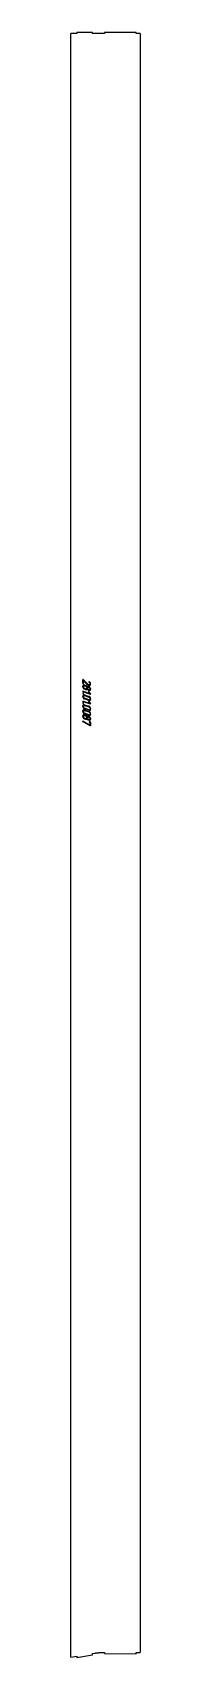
# Model space of a CAD drawing. Header units: millimetres. Extents: x 122 to 209, y 68 to 2115.
import ezdxf

# ---------------------------------------------------------------- set-up
doc = ezdxf.new("R2010")
doc.units = ezdxf.units.MM
doc.linetypes.add('K5LT_BASIC', pattern=[0])
doc.layers.add('Engraving', color=7, linetype='Continuous')

msp = doc.modelspace()

# ---------------------------------------------------------------- linework, layer by layer
at = {"color": 143, "linetype": 'K5LT_BASIC', "lineweight": 25, "true_color": 0x33acca}
for p, q in [((121.7, 68.4), (121.7, 2113.6)), ((129, 2113.6), (121.7, 2113.6)), ((129, 2115.1), (129, 2113.6)), ((149, 2115.1), (129, 2115.1)), ((149, 2113.6), (149, 2115.1)), ((151.7, 2113.6), (149, 2113.6)), ((158.8, 2113.6), (151.7, 2113.6)), ((163.8, 2113.6), (158.8, 2113.6)), ((203.8, 2115.1), (163.8, 2115.1)), ((163.8, 2115.1), (163.8, 2113.6)), ((203.8, 2113.6), (203.8, 2115.1)), ((208.8, 2113.6), (203.8, 2113.6)), ((208.8, 2113.6), (208.8, 74.8)), ((121.7, 68.4), (129, 69.7)), ((129, 68.2), (149, 71.7)), ((129, 69.7), (129, 68.2)), ((149, 73.2), (151.7, 73.7)), ((149, 71.7), (149, 73.2)), ((158.8, 74.3), (163.8, 74.3)), ((163.8, 74.3), (163.8, 73.3)), ((163.8, 73.3), (203.8, 72.9)), ((203.8, 74.3), (208.8, 74.3)), ((203.8, 72.9), (203.8, 74.3)), ((208.8, 74.3), (208.8, 74.8))]:
    msp.add_line(p, q, dxfattribs=at)
msp.add_open_spline([(151.7, 73.7), (152, 73.7), (152.6, 73.8), (153.5, 73.9), (154.4, 74), (155.2, 74.1), (156.1, 74.2), (157, 74.2), (157.9, 74.3), (158.5, 74.3), (158.8, 74.3)], degree=3, dxfattribs=at)
at = {"layer": 'Engraving', "color": 143, "linetype": 'K5LT_BASIC', "lineweight": 25, "true_color": 0x33acca}
for p, q in [((136.6, 1295.5), (136.6, 1299.8)), ((136.6, 1290.9), (136.6, 1291.7)), ((137.1, 1299.9), (143, 1294)), ((142.6, 1293.5), (137.3, 1298.9)), ((137.3, 1298.9), (137.3, 1295.3)), ((137.3, 1290.7), (137.3, 1291.4)), ((138.7, 1293.1), (140.1, 1292.6)), ((138.7, 1292.3), (140.1, 1291.9)), ((141.6, 1290), (141.6, 1289.3)), ((143, 1294), (143.3, 1293.7)), ((143.3, 1293.7), (143.6, 1293.5)), ((143.7, 1291), (144.4, 1290.8)), ((143.7, 1290.3), (144.4, 1290.1)), ((144.7, 1297.2), (144.8, 1297.2)), ((136.6, 1278.5), (136.6, 1279.2)), ((136.9, 1285.2), (145.3, 1282.3)), ((146.2, 1281.3), (136.9, 1284.5)), ((136.9, 1272.7), (145.3, 1269.9)), ((146.2, 1268.9), (136.9, 1272)), ((137.3, 1278.3), (137.3, 1279)), ((140.1, 1288.3), (138.7, 1288.8)), ((140.1, 1287.6), (138.7, 1288.1)), ((138.7, 1280.6), (144.4, 1278.7)), ((138.7, 1279.9), (144.4, 1278)), ((144.4, 1274.4), (138.7, 1276.4)), ((144.4, 1273.7), (138.7, 1275.6)), ((144.4, 1287.2), (143.7, 1287.5)), ((144.4, 1286.5), (143.7, 1286.8)), ((145.3, 1282.3), (143.8, 1284.4)), ((145.3, 1269.9), (143.8, 1271.9)), ((144.3, 1284.7), (146.4, 1281.8)), ((144.3, 1272.3), (146.4, 1269.4)), ((144.6, 1286.4), (144.4, 1286.5)), ((144.9, 1286.4), (144.6, 1286.4)), ((145.2, 1286.4), (144.9, 1286.4)), ((145.8, 1276.1), (145.8, 1275.4)), ((146.4, 1288.8), (146.5, 1288.4)), ((146.5, 1288.4), (146.5, 1288.1)), ((146.5, 1288.1), (146.5, 1287.9)), ((146.5, 1275.8), (146.5, 1275.1)), ((136.6, 1266.1), (136.6, 1266.8)), ((136.6, 1259.7), (136.6, 1260.4)), ((136.6, 1253.4), (136.6, 1254.1)), ((137.3, 1265.8), (137.3, 1266.5)), ((137.3, 1259.5), (137.3, 1260.2)), ((137.3, 1253.1), (137.3, 1253.8)), ((138.7, 1268.2), (144.4, 1266.3)), ((138.7, 1267.5), (144.4, 1265.5)), ((144.4, 1262), (138.7, 1263.9)), ((144.4, 1261.3), (138.7, 1263.2)), ((138.7, 1261.8), (144.4, 1259.9)), ((138.7, 1261.1), (144.4, 1259.2)), ((144.4, 1255.6), (138.7, 1257.6)), ((144.4, 1254.9), (138.7, 1256.9)), ((138.7, 1255.5), (140.1, 1255)), ((138.7, 1254.8), (140.1, 1254.3)), ((140.1, 1250.7), (138.7, 1251.2)), ((140.1, 1250), (138.7, 1250.5)), ((141.6, 1252.4), (141.6, 1251.7)), ((143.7, 1253.4), (144.4, 1253.2)), ((143.7, 1252.7), (144.4, 1252.5)), ((144.4, 1249.6), (143.7, 1249.9)), ((144.4, 1248.9), (143.7, 1249.2)), ((144.6, 1248.9), (144.4, 1248.9)), ((144.9, 1248.8), (144.6, 1248.9)), ((145.2, 1248.8), (144.9, 1248.8)), ((145.8, 1263.6), (145.8, 1262.9)), ((145.8, 1257.3), (145.8, 1256.6)), ((146.4, 1251.2), (146.5, 1250.8)), ((146.5, 1263.4), (146.5, 1262.7)), ((146.5, 1257), (146.5, 1256.3)), ((146.5, 1250.8), (146.5, 1250.6)), ((146.5, 1250.6), (146.5, 1250.3)), ((136.7, 1247.1), (136.6, 1247.4)), ((136.9, 1247.6), (137, 1247.6)), ((146.1, 1241.7), (136.9, 1246.9)), ((137, 1247.6), (145.8, 1242.5)), ((145.1, 1247), (146.2, 1246.6)), ((145.8, 1246), (145.1, 1246.3)), ((145.8, 1242.5), (145.8, 1246)), ((146.2, 1241.6), (146.1, 1241.7)), ((146.5, 1246.1), (146.5, 1241.9))]:
    msp.add_line(p, q, dxfattribs=at)
for points in [[(136.7, 1300), (136.6, 1299.9), (136.6, 1299.8)], [(136.6, 1295.5), (136.6, 1295.4), (136.7, 1295.2)], [(137.2, 1292.9), (136.6, 1292.5), (136.6, 1291.7)], [(136.6, 1290.9), (136.6, 1290.1), (137.2, 1289.2)], [(137, 1300), (136.8, 1300), (136.7, 1300)], [(136.7, 1295.2), (136.8, 1295.1), (136.9, 1295.1)], [(136.9, 1295.1), (137.1, 1295), (137.2, 1295.1)], [(137.1, 1299.9), (137.1, 1300), (137, 1300)], [(137.2, 1295.1), (137.3, 1295.2), (137.3, 1295.3)], [(138.7, 1293.1), (137.8, 1293.4), (137.2, 1292.9)], [(137.7, 1292.3), (137.3, 1292), (137.3, 1291.4)], [(137.3, 1290.7), (137.3, 1290.1), (137.7, 1289.6)], [(138.7, 1292.3), (138.1, 1292.5), (137.7, 1292.3)], [(137.7, 1289.6), (138.1, 1289), (138.7, 1288.8)], [(141.2, 1291.9), (140.7, 1292.4), (140.1, 1292.6)], [(141.1, 1291.1), (140.7, 1291.7), (140.1, 1291.9)], [(141.6, 1290), (141.6, 1290.6), (141.1, 1291.1)], [(142, 1290.8), (141.7, 1291.5), (141.2, 1291.9)], [(142.8, 1291.1), (142.3, 1291), (142, 1290.8)], [(142.7, 1290.2), (142.3, 1290), (142.3, 1289.4)], [(142.6, 1293.5), (143.1, 1293.1), (143.4, 1292.9)], [(143.7, 1290.3), (143.1, 1290.5), (142.7, 1290.2)], [(143.7, 1291), (143.2, 1291.2), (142.8, 1291.1)], [(143.4, 1292.9), (143.7, 1292.7), (144.1, 1292.5)], [(144.1, 1293.3), (143.8, 1293.4), (143.6, 1293.5)], [(145.3, 1293.5), (144.8, 1293), (144.1, 1293.3)], [(144.1, 1292.5), (145.1, 1292.2), (145.8, 1292.8)], [(144.5, 1297.2), (144.4, 1297.1), (144.4, 1297)], [(144.4, 1297), (144.4, 1296.9), (144.4, 1296.8)], [(144.4, 1296.8), (144.5, 1296.7), (144.6, 1296.6)], [(145.9, 1289.6), (145.2, 1290.5), (144.4, 1290.8)], [(145.4, 1289.3), (145, 1289.9), (144.4, 1290.1)], [(144.7, 1297.2), (144.6, 1297.3), (144.5, 1297.2)], [(144.6, 1296.6), (145.3, 1296.1), (145.5, 1295.6)], [(146.1, 1295.8), (145.7, 1296.6), (144.8, 1297.2)], [(145.7, 1293.9), (145.5, 1293.6), (145.3, 1293.5)], [(145.5, 1295.6), (145.8, 1295.1), (145.8, 1294.6)], [(145.8, 1294.6), (145.8, 1294.2), (145.7, 1293.9)], [(145.8, 1292.8), (146.5, 1293.4), (146.5, 1294.4)], [(146.4, 1288.8), (146.2, 1289.2), (145.9, 1289.6)], [(146.5, 1294.4), (146.5, 1295.1), (146.1, 1295.8)], [(136.7, 1285.2), (136.6, 1285), (136.6, 1284.9)], [(136.6, 1284.9), (136.6, 1284.8), (136.7, 1284.7)], [(136.7, 1283.4), (136.6, 1283.3), (136.6, 1283)], [(136.6, 1283), (136.6, 1282.8), (136.8, 1282.6)], [(137.2, 1280.5), (136.6, 1280), (136.6, 1279.2)], [(136.6, 1278.5), (136.6, 1277.6), (137.2, 1276.8)], [(136.7, 1272.7), (136.6, 1272.6), (136.6, 1272.5)], [(136.6, 1272.5), (136.6, 1272.4), (136.7, 1272.2)], [(136.7, 1270.9), (136.6, 1270.8), (136.6, 1270.6)], [(136.6, 1270.6), (136.6, 1270.3), (136.8, 1270.1)], [(136.9, 1285.2), (136.8, 1285.2), (136.7, 1285.2)], [(136.7, 1284.7), (136.8, 1284.5), (136.9, 1284.5)], [(137.1, 1283.4), (136.9, 1283.4), (136.7, 1283.4)], [(136.9, 1272.7), (136.8, 1272.8), (136.7, 1272.7)], [(136.7, 1272.2), (136.8, 1272.1), (136.9, 1272)], [(137.1, 1270.9), (136.9, 1271), (136.7, 1270.9)], [(136.8, 1282.6), (136.9, 1282.4), (137.1, 1282.3)], [(136.8, 1270.1), (136.9, 1269.9), (137.1, 1269.9)], [(137.4, 1283.1), (137.2, 1283.3), (137.1, 1283.4)], [(137.1, 1282.3), (137.3, 1282.2), (137.5, 1282.4)], [(137.4, 1270.7), (137.2, 1270.9), (137.1, 1270.9)], [(137.1, 1269.9), (137.3, 1269.8), (137.5, 1269.9)], [(137.2, 1289.2), (137.8, 1288.4), (138.7, 1288.1)], [(138.7, 1280.6), (137.8, 1280.9), (137.2, 1280.5)], [(137.2, 1276.8), (137.8, 1275.9), (138.7, 1275.6)], [(137.7, 1279.8), (137.3, 1279.5), (137.3, 1279)], [(137.3, 1278.3), (137.3, 1277.7), (137.7, 1277.1)], [(137.7, 1282.7), (137.7, 1282.9), (137.4, 1283.1)], [(137.7, 1270.2), (137.7, 1270.5), (137.4, 1270.7)], [(137.5, 1282.4), (137.7, 1282.5), (137.7, 1282.7)], [(137.5, 1269.9), (137.7, 1270), (137.7, 1270.2)], [(138.7, 1279.9), (138.1, 1280.1), (137.7, 1279.8)], [(137.7, 1277.1), (138.1, 1276.6), (138.7, 1276.4)], [(140.1, 1288.3), (140.7, 1288.1), (141.1, 1288.4)], [(140.1, 1287.6), (140.7, 1287.4), (141.3, 1287.5)], [(141.1, 1288.4), (141.6, 1288.6), (141.6, 1289.3)], [(141.3, 1287.5), (141.8, 1287.7), (142, 1288.1)], [(142, 1288.1), (142.4, 1287.6), (142.8, 1287.3)], [(142.3, 1289.4), (142.3, 1288.8), (142.7, 1288.2)], [(142.7, 1288.2), (143.1, 1287.7), (143.7, 1287.5)], [(142.8, 1287.3), (143.2, 1286.9), (143.7, 1286.8)], [(143.8, 1284.9), (143.7, 1284.8), (143.7, 1284.6)], [(143.7, 1284.6), (143.7, 1284.5), (143.8, 1284.4)], [(143.8, 1272.4), (143.7, 1272.4), (143.7, 1272.2)], [(143.7, 1272.2), (143.7, 1272.1), (143.8, 1271.9)], [(144.1, 1284.9), (143.9, 1284.9), (143.8, 1284.9)], [(144.1, 1272.5), (143.9, 1272.5), (143.8, 1272.4)], [(144.3, 1284.7), (144.1, 1284.9), (144.1, 1284.9)], [(144.3, 1272.3), (144.1, 1272.4), (144.1, 1272.5)], [(144.4, 1287.2), (145, 1287), (145.4, 1287.3)], [(145.9, 1277.6), (145.3, 1278.4), (144.4, 1278.7)], [(145.4, 1277.2), (145, 1277.8), (144.4, 1278)], [(144.4, 1274.4), (145, 1274.2), (145.4, 1274.5)], [(144.4, 1273.7), (145.3, 1273.4), (145.9, 1273.8)], [(145.2, 1286.4), (145.6, 1286.4), (145.9, 1286.6)], [(145.8, 1288.1), (145.8, 1288.7), (145.4, 1289.3)], [(145.4, 1287.3), (145.8, 1287.6), (145.8, 1288.1)], [(145.8, 1276.1), (145.8, 1276.7), (145.4, 1277.2)], [(145.4, 1274.5), (145.8, 1274.8), (145.8, 1275.4)], [(145.9, 1286.6), (146.5, 1287), (146.5, 1287.9)], [(146.5, 1275.8), (146.5, 1276.7), (145.9, 1277.6)], [(145.9, 1273.8), (146.5, 1274.2), (146.5, 1275.1)], [(146.2, 1281.3), (146.3, 1281.3), (146.4, 1281.4)], [(146.5, 1281.6), (146.5, 1281.7), (146.4, 1281.8)], [(146.4, 1281.4), (146.5, 1281.4), (146.5, 1281.6)], [(146.5, 1269.1), (146.5, 1269.3), (146.4, 1269.4)], [(146.4, 1268.9), (146.5, 1269), (146.5, 1269.1)], [(137.2, 1268), (136.6, 1267.6), (136.6, 1266.8)], [(136.6, 1266.1), (136.6, 1265.2), (137.2, 1264.3)], [(137.2, 1261.7), (136.6, 1261.2), (136.6, 1260.4)], [(136.6, 1259.7), (136.6, 1258.8), (137.2, 1258)], [(137.2, 1255.3), (136.6, 1254.9), (136.6, 1254.1)], [(136.6, 1253.4), (136.6, 1252.5), (137.2, 1251.6)], [(138.7, 1268.2), (137.8, 1268.5), (137.2, 1268)], [(137.2, 1264.3), (137.8, 1263.5), (138.7, 1263.2)], [(138.7, 1261.8), (137.8, 1262.1), (137.2, 1261.7)], [(137.2, 1258), (137.8, 1257.2), (138.7, 1256.9)], [(138.7, 1255.5), (137.8, 1255.8), (137.2, 1255.3)], [(137.2, 1251.6), (137.8, 1250.8), (138.7, 1250.5)], [(137.7, 1267.4), (137.3, 1267.1), (137.3, 1266.5)], [(137.3, 1265.8), (137.3, 1265.3), (137.7, 1264.7)], [(137.7, 1261), (137.3, 1260.7), (137.3, 1260.2)], [(137.3, 1259.5), (137.3, 1258.9), (137.7, 1258.3)], [(137.7, 1254.7), (137.3, 1254.4), (137.3, 1253.8)], [(137.3, 1253.1), (137.3, 1252.5), (137.7, 1252)], [(138.7, 1267.5), (138.1, 1267.7), (137.7, 1267.4)], [(137.7, 1264.7), (138.1, 1264.1), (138.7, 1263.9)], [(138.7, 1261.1), (138.1, 1261.3), (137.7, 1261)], [(137.7, 1258.3), (138.1, 1257.8), (138.7, 1257.6)], [(138.7, 1254.8), (138.1, 1255), (137.7, 1254.7)], [(137.7, 1252), (138.1, 1251.4), (138.7, 1251.2)], [(141.2, 1254.4), (140.7, 1254.8), (140.1, 1255)], [(141.1, 1253.5), (140.7, 1254.1), (140.1, 1254.3)], [(140.1, 1250.7), (140.7, 1250.5), (141.1, 1250.8)], [(140.1, 1250), (140.7, 1249.8), (141.3, 1250)], [(141.6, 1252.4), (141.6, 1253), (141.1, 1253.5)], [(141.1, 1250.8), (141.6, 1251.1), (141.6, 1251.7)], [(142, 1253.2), (141.7, 1253.9), (141.2, 1254.4)], [(141.3, 1250), (141.8, 1250.1), (142, 1250.5)], [(142.8, 1253.5), (142.3, 1253.5), (142, 1253.2)], [(142, 1250.5), (142.4, 1250), (142.8, 1249.7)], [(142.7, 1252.7), (142.3, 1252.4), (142.3, 1251.8)], [(142.3, 1251.8), (142.3, 1251.2), (142.7, 1250.7)], [(143.7, 1252.7), (143.1, 1252.9), (142.7, 1252.7)], [(142.7, 1250.7), (143.1, 1250.1), (143.7, 1249.9)], [(143.7, 1253.4), (143.2, 1253.6), (142.8, 1253.5)], [(142.8, 1249.7), (143.2, 1249.4), (143.7, 1249.2)], [(145.9, 1265.1), (145.3, 1266), (144.4, 1266.3)], [(145.4, 1264.8), (145, 1265.3), (144.4, 1265.5)], [(144.4, 1262), (145, 1261.8), (145.4, 1262.1)], [(144.4, 1261.3), (145.3, 1261), (145.9, 1261.4)], [(145.9, 1258.8), (145.3, 1259.6), (144.4, 1259.9)], [(145.4, 1258.4), (145, 1259), (144.4, 1259.2)], [(144.4, 1255.6), (145, 1255.4), (145.4, 1255.7)], [(144.4, 1254.9), (145.3, 1254.6), (145.9, 1255)], [(145.9, 1252.1), (145.2, 1252.9), (144.4, 1253.2)], [(145.4, 1251.7), (145, 1252.3), (144.4, 1252.5)], [(144.4, 1249.6), (145, 1249.4), (145.4, 1249.7)], [(145.2, 1248.8), (145.6, 1248.8), (145.9, 1249)], [(145.8, 1263.6), (145.8, 1264.2), (145.4, 1264.8)], [(145.4, 1262.1), (145.8, 1262.3), (145.8, 1262.9)], [(145.8, 1257.3), (145.8, 1257.9), (145.4, 1258.4)], [(145.4, 1255.7), (145.8, 1256), (145.8, 1256.6)], [(145.8, 1250.6), (145.8, 1251.2), (145.4, 1251.7)], [(145.4, 1249.7), (145.8, 1250), (145.8, 1250.6)], [(146.5, 1263.4), (146.5, 1264.3), (145.9, 1265.1)], [(145.9, 1261.4), (146.5, 1261.8), (146.5, 1262.7)], [(146.5, 1257), (146.5, 1257.9), (145.9, 1258.8)], [(145.9, 1255), (146.5, 1255.5), (146.5, 1256.3)], [(146.4, 1251.2), (146.2, 1251.6), (145.9, 1252.1)], [(145.9, 1249), (146.5, 1249.5), (146.5, 1250.3)], [(146.2, 1268.9), (146.3, 1268.8), (146.4, 1268.9)], [(136.7, 1247.6), (136.6, 1247.5), (136.6, 1247.4)], [(136.9, 1247.6), (136.8, 1247.7), (136.7, 1247.6)], [(136.7, 1247.1), (136.8, 1247), (136.9, 1246.9)], [(145.1, 1247), (144.9, 1247), (144.8, 1246.9)], [(144.8, 1246.9), (144.8, 1246.8), (144.8, 1246.7)], [(144.8, 1246.7), (144.8, 1246.6), (144.8, 1246.4)], [(144.8, 1246.4), (144.9, 1246.3), (145.1, 1246.3)], [(146.5, 1246.1), (146.5, 1246.5), (146.2, 1246.6)], [(146.2, 1241.6), (146.4, 1241.6), (146.4, 1241.6)], [(146.4, 1241.6), (146.5, 1241.7), (146.5, 1241.9)]]:
    msp.add_open_spline(points, degree=2, dxfattribs=at)

doc.saveas('drawing.dxf')
